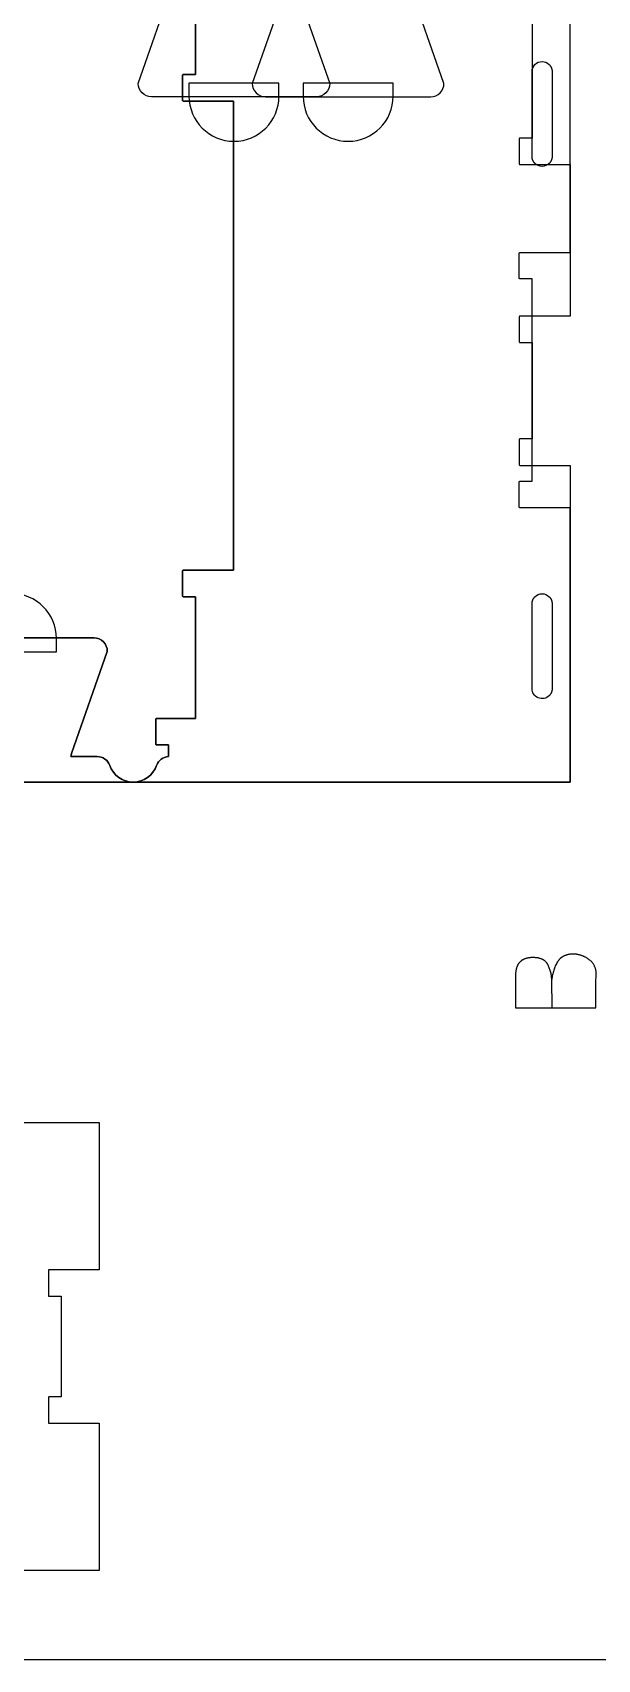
# Model space of a CAD drawing. Header units: millimetres. Extents: x -1220 to 1220, y -1930 to 4220.
# Drawn here: x 205 to 472, y -610 to 158 of the extents above; entities that cross this region are included whole.
import ezdxf

# ---------------------------------------------------------------- set-up
doc = ezdxf.new("R2010")
doc.units = ezdxf.units.MM
for name, color, linetype in [('0_SHEET_SPRUCEPLY_2440X122', 1, 'CONTINUOUS'), ('1_ANYTOOL_1MMDEEP_LABELS_S', 2, 'CONTINUOUS'), ('3_ANYTOOL_CUTTHROUGH_INSID', 4, 'CONTINUOUS'), ('4_ANYTOOL_CUTTHROUGH_OUTSI', 5, 'CONTINUOUS'), ('5_ANYTOOL_HALF_MILL_9MM_IN', 3, 'CONTINUOUS')]:
    doc.layers.add(name, color=color, linetype=linetype)

msp = doc.modelspace()

# ---------------------------------------------------------------- linework, layer by layer
at = {"layer": '0_SHEET_SPRUCEPLY_2440X122'}
msp.add_lwpolyline([(-1220, 610), (-1220, -610), (1220, -610), (1220, 610)], close=True, dxfattribs=at)
at = {"layer": '1_ANYTOOL_1MMDEEP_LABELS_S'}
for points in [[(432.97, -302.41), (470.97, -302.41), (470.97, -290.14), (471.08, -286.94), (471.08, -286.65), (471.08, -286.36), (471.08, -286.08), (471.06, -285.81), (471.04, -285.53), (471.01, -285.26), (470.98, -285), (470.94, -284.73), (470.89, -284.48), (470.83, -284.22), (470.77, -283.97), (470.7, -283.73), (470.62, -283.49), (470.53, -283.25), (470.44, -283.02), (470.34, -282.79), (470.24, -282.56), (470.13, -282.34), (470.01, -282.12), (469.88, -281.91), (469.75, -281.7), (469.61, -281.5), (469.46, -281.29), (469.31, -281.1), (469.15, -280.9), (468.98, -280.72), (468.8, -280.53), (468.62, -280.35), (468.43, -280.17), (468.23, -280), (468.03, -279.83), (467.82, -279.67), (467.38, -279.34), (467.16, -279.19), (466.94, -279.04), (466.72, -278.9), (466.49, -278.76), (466.27, -278.63), (466.04, -278.5), (465.81, -278.38), (465.58, -278.26), (465.35, -278.15), (465.12, -278.05), (464.88, -277.94), (464.65, -277.85), (464.41, -277.76), (464.17, -277.67), (463.93, -277.59), (463.69, -277.52), (463.45, -277.45), (463.2, -277.38), (462.96, -277.32), (462.71, -277.27), (462.46, -277.22), (462.21, -277.17), (461.96, -277.13), (461.71, -277.1), (461.46, -277.07), (461.2, -277.05), (460.94, -277.03), (460.69, -277.02), (460.43, -277.01), (460.17, -277.01), (459.85, -277.01), (459.53, -277.02), (459.22, -277.04), (458.92, -277.06), (458.63, -277.1), (458.34, -277.14), (458.05, -277.18), (457.77, -277.24), (457.5, -277.3), (457.23, -277.37), (456.97, -277.44), (456.71, -277.53), (456.46, -277.62), (456.21, -277.71), (455.98, -277.82), (455.74, -277.93), (455.63, -277.99), (455.51, -278.05), (455.4, -278.11), (455.29, -278.17), (455.18, -278.24), (455.08, -278.31), (454.97, -278.38), (454.86, -278.45), (454.76, -278.52), (454.66, -278.6), (454.56, -278.67), (454.46, -278.75), (454.36, -278.83), (454.27, -278.91), (454.17, -279), (454.08, -279.08), (453.99, -279.17), (453.9, -279.26), (453.81, -279.35), (453.72, -279.44), (453.63, -279.54), (453.55, -279.63), (453.47, -279.73), (453.39, -279.83), (453.23, -280.04), (453.07, -280.25), (452.93, -280.47), (452.78, -280.7), (452.51, -281.16), (452.24, -281.64), (452, -282.12), (451.76, -282.6), (451.54, -283.1), (451.34, -283.6), (451.15, -284.11), (450.98, -284.63), (450.82, -285.16), (450.68, -285.69), (450.55, -286.24), (450.43, -286.78), (450.33, -287.34), (450.25, -287.91), (450.18, -288.48), (450.12, -289.06)], [(450.29, -302.41), (450.12, -289.06), (450.08, -288.55), (450.03, -288.05), (449.97, -287.56), (449.9, -287.08), (449.82, -286.6), (449.72, -286.13), (449.62, -285.67), (449.5, -285.22), (449.37, -284.77), (449.23, -284.33), (449.08, -283.9), (448.92, -283.47), (448.75, -283.05), (448.57, -282.64), (448.37, -282.23), (448.17, -281.84), (448.11, -281.74), (448.06, -281.64), (448, -281.54), (447.94, -281.45), (447.88, -281.36), (447.81, -281.27), (447.75, -281.18), (447.68, -281.09), (447.61, -281), (447.54, -280.91), (447.47, -280.83), (447.39, -280.75), (447.32, -280.67), (447.24, -280.59), (447.16, -280.51), (447.08, -280.44), (447, -280.36), (446.91, -280.29), (446.83, -280.22), (446.74, -280.15), (446.65, -280.08), (446.56, -280.01), (446.46, -279.95), (446.37, -279.89), (446.27, -279.82), (446.18, -279.76), (446.08, -279.71), (445.97, -279.65), (445.87, -279.59), (445.77, -279.54), (445.66, -279.49), (445.55, -279.44), (445.44, -279.39), (445.33, -279.34), (445.1, -279.25), (444.86, -279.16), (444.62, -279.08), (444.37, -279.01), (444.11, -278.95), (443.85, -278.89), (443.58, -278.83), (443.3, -278.79), (443.02, -278.75), (442.73, -278.71), (442.43, -278.68), (442.12, -278.66), (441.81, -278.65), (441.49, -278.64), (441.17, -278.63), (440.66, -278.64), (440.42, -278.65), (440.17, -278.67), (439.94, -278.69), (439.7, -278.71), (439.47, -278.74), (439.24, -278.77), (439.02, -278.8), (438.8, -278.84), (438.59, -278.88), (438.38, -278.93), (438.17, -278.98), (437.97, -279.04), (437.77, -279.1), (437.58, -279.16), (437.39, -279.23), (437.2, -279.3), (437.02, -279.38), (436.84, -279.46), (436.67, -279.55), (436.5, -279.64), (436.33, -279.73), (436.17, -279.83), (436.01, -279.93), (435.86, -280.03), (435.71, -280.14), (435.56, -280.26), (435.42, -280.37), (435.28, -280.5), (435.15, -280.62), (435.02, -280.75), (434.89, -280.89), (434.77, -281.02), (434.65, -281.17), (434.54, -281.31), (434.43, -281.47), (434.32, -281.62), (434.22, -281.78), (434.12, -281.94), (434.03, -282.11), (433.94, -282.28), (433.85, -282.46), (433.77, -282.64), (433.69, -282.82), (433.62, -283.01), (433.55, -283.2), (433.48, -283.4), (433.42, -283.6), (433.36, -283.8), (433.31, -284.01), (433.26, -284.23), (433.21, -284.44), (433.17, -284.66), (433.13, -284.89), (433.1, -285.12), (433.07, -285.35), (433.04, -285.59), (433.02, -285.83), (433, -286.08), (432.98, -286.58), (432.97, -287.1), (432.97, -302.41)]]:
    msp.add_lwpolyline(points, dxfattribs=at)
at = {"layer": '3_ANYTOOL_CUTTHROUGH_INSID'}
for points in [[(450.25, 139.63), (450.25, 99.63), (450.25, 99.52), (450.24, 99.4), (450.24, 99.29), (450.23, 99.18), (450.22, 99.06), (450.2, 98.95), (450.18, 98.83), (450.16, 98.72), (450.14, 98.6), (450.11, 98.49), (450.08, 98.37), (450.05, 98.26), (450.01, 98.15), (449.97, 98.04), (449.93, 97.92), (449.89, 97.82), (449.84, 97.71), (449.79, 97.6), (449.74, 97.49), (449.69, 97.39), (449.63, 97.29), (449.57, 97.18), (449.51, 97.08), (449.44, 96.99), (449.38, 96.89), (449.31, 96.8), (449.24, 96.7), (449.17, 96.61), (449.09, 96.53), (449.02, 96.44), (448.94, 96.36), (448.86, 96.27, -0.198913), (445.5, 94.88, -0.198913), (442.14, 96.27), (442.06, 96.36), (441.98, 96.44), (441.91, 96.53), (441.83, 96.61), (441.76, 96.7), (441.69, 96.8), (441.62, 96.89), (441.56, 96.99), (441.49, 97.08), (441.43, 97.18), (441.37, 97.29), (441.31, 97.39), (441.26, 97.49), (441.21, 97.6), (441.16, 97.71), (441.11, 97.82), (441.07, 97.92), (441.03, 98.04), (440.99, 98.15), (440.95, 98.26), (440.92, 98.37), (440.89, 98.49), (440.86, 98.6), (440.84, 98.72), (440.82, 98.83), (440.8, 98.95), (440.78, 99.06), (440.77, 99.18), (440.76, 99.29), (440.76, 99.4), (440.75, 99.52), (440.75, 99.63), (440.75, 139.63, -0.198912), (442.14, 142.99, -0.414214), (448.86, 142.99), (448.94, 142.91), (449.02, 142.83), (449.09, 142.74), (449.17, 142.65), (449.24, 142.56), (449.31, 142.47), (449.38, 142.38), (449.44, 142.28), (449.51, 142.18), (449.57, 142.08), (449.63, 141.98), (449.69, 141.88), (449.74, 141.77), (449.79, 141.67), (449.84, 141.56), (449.89, 141.45), (449.93, 141.34), (449.97, 141.23), (450.01, 141.12), (450.05, 141.01), (450.08, 140.89), (450.11, 140.78), (450.14, 140.67), (450.16, 140.55), (450.18, 140.44), (450.2, 140.32), (450.22, 140.21), (450.23, 140.09), (450.24, 139.98), (450.24, 139.86), (450.25, 139.75)], [(450.25, -151.63), (450.25, -151.75), (450.24, -151.86), (450.24, -151.98), (450.23, -152.09), (450.22, -152.21), (450.2, -152.32), (450.18, -152.44), (450.16, -152.55), (450.14, -152.67), (450.11, -152.78), (450.08, -152.89), (450.05, -153.01), (450.01, -153.12), (449.97, -153.23), (449.93, -153.34), (449.89, -153.45), (449.84, -153.56), (449.79, -153.67), (449.74, -153.77), (449.69, -153.88), (449.63, -153.98), (449.57, -154.08), (449.51, -154.18), (449.44, -154.28), (449.38, -154.38), (449.31, -154.47), (449.24, -154.56), (449.17, -154.65), (449.09, -154.74), (449.02, -154.83), (448.94, -154.91), (448.86, -154.99, -0.668179), (440.75, -151.63), (440.75, -111.63), (440.75, -111.52), (440.76, -111.4), (440.76, -111.29), (440.77, -111.18), (440.78, -111.06), (440.8, -110.95), (440.82, -110.83), (440.84, -110.72), (440.86, -110.6), (440.89, -110.49), (440.92, -110.37), (440.95, -110.26), (440.99, -110.15), (441.03, -110.04), (441.07, -109.92), (441.11, -109.82), (441.16, -109.71), (441.21, -109.6), (441.26, -109.49), (441.31, -109.39), (441.37, -109.29), (441.43, -109.18), (441.49, -109.08), (441.56, -108.99), (441.62, -108.89), (441.69, -108.8), (441.76, -108.7), (441.83, -108.61), (441.91, -108.53), (441.98, -108.44), (442.06, -108.36), (442.14, -108.27, -0.414214), (448.86, -108.27), (448.94, -108.36), (449.02, -108.44), (449.09, -108.53), (449.17, -108.61), (449.24, -108.7), (449.31, -108.8), (449.38, -108.89), (449.44, -108.99), (449.51, -109.08), (449.57, -109.18), (449.63, -109.29), (449.69, -109.39), (449.74, -109.49), (449.79, -109.6), (449.84, -109.71), (449.89, -109.82), (449.93, -109.92), (449.97, -110.04), (450.01, -110.15), (450.05, -110.26), (450.08, -110.37), (450.11, -110.49), (450.14, -110.6), (450.16, -110.72), (450.18, -110.83), (450.2, -110.95), (450.22, -111.06), (450.23, -111.18), (450.24, -111.29), (450.24, -111.4), (450.25, -111.52), (450.25, -111.63)]]:
    msp.add_lwpolyline(points, format="xyb", close=True, dxfattribs=at)
at = {"layer": '4_ANYTOOL_CUTTHROUGH_OUTSI'}
for points in [[(281.75, 195.75), (281.75, 138.25), (276, 138.25), (276, 138.25, 0.414214), (275.75, 138), (275.75, 126, 0.414214), (276, 125.75), (299.75, 125.75), (299.75, -95.75), (276, -95.75), (276, -95.75, 0.414214), (275.75, -96), (275.75, -108, 0.414214), (276, -108.25), (281.75, -108.25), (281.75, -165.75), (263.35, -165.75), (263.35, -165.75, 0.414214), (263.1, -166), (263.1, -178, 0.414214), (263.35, -178.25), (269.1, -178.25), (269.1, -183.76), (269.1, -183.76, 0.306859), (263.45, -187.92, -0.707107), (241.3, -187.92, 0.317837), (235.4, -183.75), (223.01, -183.75, -0.061485), (223.24, -182.36), (240.14, -134.08, 0.084368), (240.15, -134, 0.414214), (233.9, -127.75), (155.9, -127.75, 0.414214)], [(155.9, -127.75), (233.9, -127.75, -0.414214), (240.15, -134, -0.084368), (240.14, -134.08), (223.24, -182.36, 0.061485), (223.01, -183.75), (235.4, -183.75, -0.317837), (241.3, -187.92, 0.707107), (263.45, -187.92, -0.306859), (269.1, -183.76), (269.1, -178.25), (263.35, -178.25), (263.35, -178.25, -0.414214), (263.1, -178), (263.1, -166, -0.414214), (263.35, -165.75), (281.75, -165.75), (281.75, -108.25), (276, -108.25), (276, -108.25, -0.414214), (275.75, -108), (275.75, -96, -0.414214), (276, -95.75), (299.75, -95.75), (299.75, 125.75), (276, 125.75), (276, 125.75, -0.414214), (275.75, 126), (275.75, 138, -0.414214), (276, 138.25), (281.75, 138.25), (281.75, 195.75)], [(-458.75, -195.75), (458.75, -195.75), (458.75, -66.25), (435, -66.25), (435, -66.25, -0.414214), (434.75, -66), (434.75, -54, -0.414214), (435, -53.75), (440.75, -53.75), (440.75, 41.75), (435, 41.75), (435, 41.75, -0.414214), (434.75, 42), (434.75, 54, -0.414214), (435, 54.25), (458.75, 54.25), (458.75, 183.75)], [(328.34, 182.36), (345.24, 134.08, -0.084368), (345.25, 134, -0.414214), (339, 127.75), (261, 127.75, -0.414214), (254.75, 134, -0.084368), (254.76, 134.08), (271.66, 182.36, 0.061485)], [(325.56, 182.36), (308.66, 134.08, 0.084368), (308.65, 134, 0.414214), (314.9, 127.75), (392.9, 127.75, 0.414214), (399.15, 134, 0.084368), (399.14, 134.08), (382.24, 182.36, -0.061485)], [(440.75, 165.75), (440.75, 108.25), (435, 108.25), (435, 108.25, 0.414214), (434.75, 108), (434.75, 96, 0.414214), (435, 95.75), (458.75, 95.75), (458.75, 24.25), (435, 24.25), (435, 24.25, 0.414214), (434.75, 24), (434.75, 12, 0.414214), (435, 11.75), (440.75, 11.75), (440.75, -33.75), (435, -33.75), (435, -33.75, 0.414214), (434.75, -34), (434.75, -46, 0.414214), (435, -46.25), (458.75, -46.25), (458.75, -195.75), (-458.75, -195.75)], [(-31.14, -356.52), (236.36, -356.52), (236.36, -426.02), (212.61, -426.02), (212.61, -426.02, 0.414214), (212.36, -426.27), (212.36, -438.27, 0.414214), (212.61, -438.52), (218.36, -438.52), (218.36, -486.02), (212.61, -486.02), (212.61, -486.02, 0.414214), (212.36, -486.27), (212.36, -498.27, 0.414214), (212.61, -498.52), (236.36, -498.52), (236.36, -568.02), (189.86, -568.02)]]:
    msp.add_lwpolyline(points, format="xyb", dxfattribs=at)
at = {"layer": '5_ANYTOOL_HALF_MILL_9MM_IN'}
for points in [[(278.75, 128, 1), (321.25, 128), (321.25, 128.25), (321.25, 134.25), (278.75, 134.25), (278.75, 128.25)], [(332.65, 128, 1), (375.15, 128), (375.15, 128.25), (375.15, 134.25), (332.65, 134.25), (332.65, 128.25)], [(216.15, -128, 1), (173.65, -128), (173.65, -128.25), (173.65, -134.25), (216.15, -134.25), (216.15, -128.25)], [(216.15, -128, 1), (173.65, -128), (173.65, -128.25), (173.65, -134.25), (216.15, -134.25), (216.15, -128.25)]]:
    msp.add_lwpolyline(points, format="xyb", close=True, dxfattribs=at)

doc.saveas('drawing.dxf')
